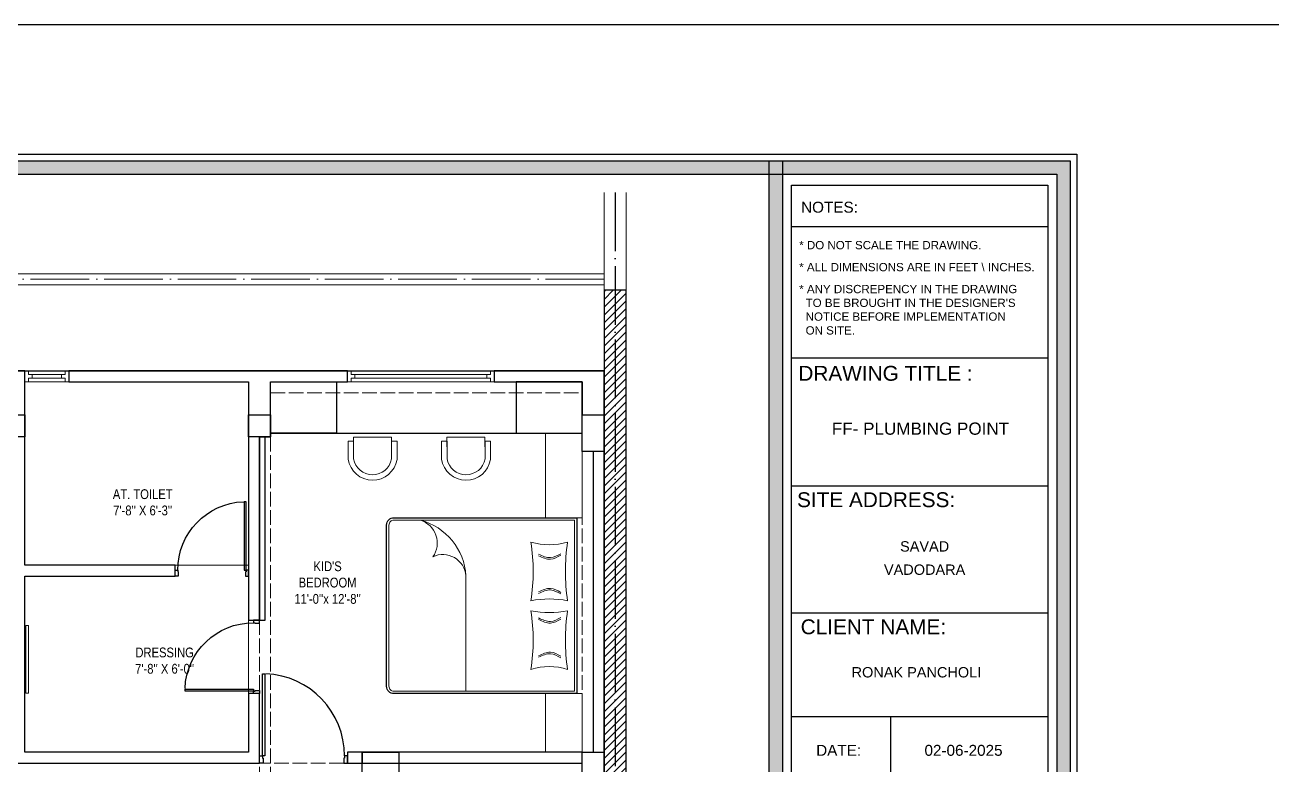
# Model space of a CAD drawing. Header units: millimetres. Extents: x 35877 to 3066687, y -650199 to -40525.
# Drawn here: x 152630 to 153140, y -179530 to -179228 of the extents above; entities that cross this region are included whole.
import ezdxf
from ezdxf.enums import TextEntityAlignment as Align

# ---------------------------------------------------------------- set-up
doc = ezdxf.new("R2010")
doc.units = ezdxf.units.MM
doc.header["$MEASUREMENT"] = 0
doc.linetypes.add('ACAD_ISO02W100', pattern=[15, 12, -3])
doc.linetypes.add('ACAD_ISO04W100', pattern=[30, 24, -3, 0, -3])
for name, color, linetype in [('AR DOOR', 40, 'Continuous'), ('AR ELE-5', 134, 'Continuous'), ('GROUND FLOOR  ( Text )', 251, 'Continuous')]:
    doc.layers.add(name, color=color, linetype=linetype)
for name, color, linetype, lineweight in [('COLUMN', 1, 'Continuous', 30), ('ELEVATION ( SPIRAL STAIR )', 250, 'Continuous', 9), ('FIRST FLOOR', 7, 'Continuous', 9), ('FIRST FLOOR ( DW_RAIL )', 7, 'Continuous', 9), ('FIRST FLOOR ( TEXT )', 7, 'Continuous', 9), ('FIRST FLOOR_( PLine )_', 251, 'Continuous', 30), ('FURNITURE', 32, 'Continuous', 9), ('GROUND FLOOR', 7, 'Continuous', 9), ('GROUND FLOOR  ( HATCH )', 251, 'Continuous', 9), ('Labelling', 1, 'Continuous', 25), ('NAME PLATE', 7, 'Continuous', 25), ('X_PLOT', 1, 'Continuous', 9), ('XX~SLAB ( BEAM )~ ( DIM )', 7, 'Continuous', 9)]:
    doc.layers.add(name, color=color, linetype=linetype, lineweight=lineweight)
doc.layers.add('XX~SLAB ( PLINE )', color=251, linetype='Continuous', plot=False)
doc.styles.add('Arial', font='arial.ttf')
doc.styles.add('KATHA', font='swissc.ttf')

# ---------------------------------------------------------------- blocks, each defined once
blk = doc.blocks.new('LAYOUT FILE')
at = {"layer": 'NAME PLATE', "true_color": 0xd39e00}
h = blk.add_hatch(color=42, dxfattribs=at)
h.paths.add_polyline_path([(3346889.83, -513806.18), (3346889.83, -514260.7), (3347535.56, -514260.7), (3347535.56, -513806.18)])
h.paths.add_polyline_path([(3346894.36, -513810.71), (3347531.03, -513810.71), (3347531.03, -514256.17), (3346894.36, -514256.17)], flags=16)
blk.add_hatch(color=42, dxfattribs=at).paths.add_polyline_path([(3347433.6, -514256.17), (3347438.13, -514256.17), (3347438.13, -513806.18), (3347433.6, -513806.18)])
at = {"layer": 'NAME PLATE', "color": 42, "true_color": 0xd39e00}
for p, q in [((3347527.96, -513828.55), (3347441.2, -513828.55)), ((3347527.96, -513872.99), (3347441.2, -513872.99)), ((3347527.96, -513916.26), (3347441.2, -513916.26)), ((3347527.96, -513959.27), (3347441.2, -513959.27)), ((3347527.96, -513994.31), (3347441.2, -513994.31)), ((3347474.77, -513994.31), (3347474.77, -514044.12))]:
    blk.add_line(p, q, dxfattribs=at)
for points in [[(3346887.56, -513803.91), (3347537.83, -513803.91), (3347537.83, -514262.96), (3346887.56, -514262.96)], [(3346889.83, -513806.18), (3347535.56, -513806.18), (3347535.56, -514260.7), (3346889.83, -514260.7)], [(3347433.6, -514256.17), (3347433.6, -513806.18), (3347438.13, -513806.18), (3347438.13, -514256.17)], [(3346894.36, -513810.71), (3347531.03, -513810.71), (3347531.03, -514256.17), (3346894.36, -514256.17)], [(3347441.2, -514252.44), (3347441.2, -513814.44), (3347527.96, -513814.44), (3347527.96, -514252.44)]]:
    blk.add_lwpolyline(points, close=True, dxfattribs=at)
at = {"layer": 'NAME PLATE', "style": 'Arial'}
for s, height, p in [('NOTES:', 3.699, (3347454.07, -513823.73)), ('DRAWING TITLE : ', 5.0338, (3347474.01, -513880.61)), ('SITE ADDRESS:', 5.0338, (3347469.85, -513923.39)), ('CLIENT NAME:', 5.0338, (3347468.93, -513966.4)), ('DATE:', 3.699, (3347457.17, -514007.54)), ('02-06-2025', 3.699, (3347499.44, -514007.54))]:
    blk.add_text(s, height=height, dxfattribs=at).set_placement(p, align=Align.CENTER)
at = {"layer": 'NAME PLATE', "char_height": 2.7974, "width": 108.0765, "attachment_point": 1, "style": 'Arial'}
for s, insert in [('* DO NOT SCALE THE DRAWING.', (3347443.82, -513833.31, 0)), ('* ALL DIMENSIONS ARE IN FEET \\\\ INCHES.', (3347443.82, -513840.75, 0)), ("* ANY DISCREPENCY IN THE DRAWING \\P  TO BE BROUGHT IN THE DESIGNER'S\\P  NOTICE BEFORE IMPLEMENTATION \\P  ON SITE.", (3347443.82, -513848.18, 0))]:
    blk.add_mtext(s, dxfattribs=dict(at, insert=insert))
blk = doc.blocks.new('*U19')
for points in [[(-1160, 0), (-1120, 0), (-1120, 30), (-1110, 30), (-1110, 100), (-1160, 100)], [(0, 0), (0, -1120), (-30, -1120), (-30, 0)], [(40, 0), (0, 0), (0, 30), (-10, 30), (-10, 100), (40, 100)]]:
    blk.add_lwpolyline(points, close=True)
at = {"layer": 'AR ELE-5', "linetype": 'ByBlock', "ltscale": 15}
blk.add_arc((2, 1), 1122, 180.0347, 267.627, dxfattribs=at)
blk = doc.blocks.new('*U29')
for points in [[(-40, 0), (0, 0), (0, 30), (10, 30), (10, 100), (-40, 100)], [(0, 0), (0, -1120), (30, -1120), (30, 0)], [(1160, 0), (1120, 0), (1120, 30), (1110, 30), (1110, 100), (1160, 100)]]:
    blk.add_lwpolyline(points, close=True)
at = {"layer": 'AR ELE-5', "linetype": 'ByBlock', "ltscale": 15}
blk.add_arc((-2, 1), 1122, 272.373, 359.9653, dxfattribs=at)

msp = doc.modelspace()

# ---------------------------------------------------------------- hatches: boundary and pattern name
at = {"layer": 'GROUND FLOOR  ( HATCH )', "transparency": 33554687}
h = msp.add_hatch(dxfattribs=at)
h.set_pattern_fill('ANSI31', color=6, scale=18, style=0)
h.set_pattern_definition([(45, (36335.1593, -17066.49), (-1.590990258, 1.590990258), [])])
h.paths.add_polyline_path([(152875.85, -179336.16), (152866.85, -179336.16), (152866.85, -179679.66), (152875.85, -179679.66)])

# ---------------------------------------------------------------- linework, layer by layer
at = {"layer": 'COLUMN', "transparency": 33554687}
for points in [[(152620.85, -179387.16), (152629.85, -179387.16), (152629.85, -179396.16), (152620.85, -179396.16)], [(152721.35, -179387.16), (152730.35, -179387.16), (152730.35, -179396.16), (152721.35, -179396.16)], [(152857.85, -179387.16), (152866.85, -179387.16), (152866.85, -179402.16), (152857.85, -179402.16)], [(152782.85, -179525.16), (152782.85, -179534.16), (152767.85, -179534.16), (152767.85, -179525.16)], [(152857.85, -179525.16), (152866.85, -179525.16), (152866.85, -179540.16), (152857.85, -179540.16)]]:
    msp.add_lwpolyline(points, close=True, dxfattribs=at)
at = {"layer": 'ELEVATION ( SPIRAL STAIR )', "color": 5, "transparency": 33554687}
msp.add_lwpolyline([(152630.2, -179473.36), (152631.35, -179473.36), (152631.35, -179500.97), (152630.2, -179500.97)], close=True, dxfattribs=at)
at = {"layer": 'FIRST FLOOR', "transparency": 33554687}
for p, q in [((152466.35, -179369.16), (152866.85, -179369.16)), ((152629.85, -179448.66), (152629.85, -179369.16)), ((152647.85, -179373.66), (152647.85, -179369.16)), ((152761.85, -179373.66), (152761.85, -179369.16)), ((152821.85, -179373.66), (152821.85, -179369.16)), ((152866.85, -179369.16), (152866.85, -179679.66)), ((152629.85, -179373.66), (152721.35, -179373.66)), ((152721.35, -179525.16), (152721.35, -179373.66)), ((152730.35, -179373.66), (152857.85, -179373.66)), ((152730.35, -179396.16), (152730.35, -179373.66)), ((152725.85, -179471.16), (152725.85, -179396.16)), ((152629.85, -179448.66), (152721.35, -179448.66)), ((152691.35, -179453.16), (152691.35, -179448.66)), ((152629.85, -179453.16), (152691.35, -179453.16)), ((152629.85, -179453.16), (152629.85, -179525.16)), ((152721.35, -179471.16), (152725.85, -179471.16)), ((152721.35, -179501.16), (152725.85, -179501.16)), ((152725.85, -179529.66), (152725.85, -179501.16)), ((152629.85, -179525.16), (152721.35, -179525.16)), ((152767.85, -179525.16), (152767.85, -179529.66)), ((152767.85, -179525.16), (152857.85, -179525.16)), ((152625.35, -179529.66), (152725.85, -179529.66)), ((152767.85, -179529.66), (152857.85, -179529.66))]:
    msp.add_line(p, q, dxfattribs=at)
at = {"layer": 'FIRST FLOOR ( DW_RAIL )', "transparency": 33554687}
for points in [[(152647.85, -179369.16), (152646.35, -179369.16), (152646.35, -179370.66), (152644.85, -179370.66), (152644.85, -179372.16), (152632.85, -179372.16), (152632.85, -179370.66), (152631.35, -179370.66), (152631.35, -179369.16), (152629.85, -179369.16), (152629.85, -179373.66), (152631.35, -179373.66), (152631.35, -179372.16), (152632.85, -179372.16), (152632.85, -179370.66), (152644.85, -179370.66), (152644.85, -179372.16), (152646.35, -179372.16), (152646.35, -179373.66), (152647.85, -179373.66), (152647.85, -179369.16), (152629.85, -179369.16), (152629.85, -179373.66), (152647.85, -179373.66)], [(152821.85, -179369.16), (152820.35, -179369.16), (152820.35, -179370.66), (152818.85, -179370.66), (152818.85, -179372.16), (152764.85, -179372.16), (152764.85, -179370.66), (152763.35, -179370.66), (152763.35, -179369.16), (152761.85, -179369.16), (152761.85, -179373.66), (152763.35, -179373.66), (152763.35, -179372.16), (152764.85, -179372.16), (152764.85, -179370.66), (152818.85, -179370.66), (152818.85, -179372.16), (152820.35, -179372.16), (152820.35, -179373.66), (152821.85, -179373.66), (152821.85, -179369.16), (152761.85, -179369.16), (152761.85, -179373.66), (152821.85, -179373.66)]]:
    msp.add_lwpolyline(points, close=True, dxfattribs=at)
at = {"layer": 'FIRST FLOOR_( PLine )_', "transparency": 33554687}
for p, q in [((152629.85, -179369.16), (152466.35, -179369.16)), ((152629.85, -179448.66), (152629.85, -179369.16)), ((152866.85, -179369.16), (152821.85, -179369.16)), ((152821.85, -179369.16), (152821.85, -179373.66)), ((152866.85, -179679.66), (152866.85, -179369.16)), ((152821.85, -179373.66), (152857.85, -179373.66)), ((152857.85, -179373.66), (152857.85, -179387.16)), ((152862.35, -179402.16), (152862.35, -179525.16)), ((152691.35, -179448.66), (152629.85, -179448.66)), ((152691.35, -179453.16), (152691.35, -179448.66)), ((152629.85, -179525.16), (152629.85, -179453.16)), ((152629.85, -179453.16), (152691.35, -179453.16)), ((152725.85, -179501.16), (152721.35, -179501.16)), ((152721.35, -179501.16), (152721.35, -179525.16)), ((152725.85, -179529.66), (152725.85, -179501.16)), ((152721.35, -179525.16), (152629.85, -179525.16)), ((152857.85, -179525.16), (152767.85, -179525.16)), ((152767.85, -179525.16), (152767.85, -179529.66)), ((152625.35, -179529.66), (152725.85, -179529.66)), ((152767.85, -179529.66), (152857.85, -179529.66))]:
    msp.add_line(p, q, dxfattribs=at)
for points in [[(152730.35, -179373.66), (152761.85, -179373.66), (152761.85, -179369.16), (152647.85, -179369.16), (152647.85, -179373.66), (152721.35, -179373.66), (152721.35, -179471.16), (152725.85, -179471.16), (152725.85, -179396.16), (152730.35, -179396.16)], [(152761.85, -179529.66), (152767.85, -179529.66), (152767.85, -179525.16), (152761.85, -179525.16)]]:
    msp.add_lwpolyline(points, close=True, dxfattribs=at)
at = {"layer": 'FURNITURE', "lineweight": 30, "transparency": 33554687}
msp.add_line((152730.35, -179394.66), (152857.85, -179394.66), dxfattribs=at)
at = {"layer": 'FURNITURE', "transparency": 33554687}
for p, q in [((152764.33, -179400.15, -0.04), (152764.33, -179396.25, -0.04)), ((152779.88, -179396.25, -0.04), (152764.33, -179396.25, -0.04)), ((152779.88, -179396.25, -0.04), (152779.88, -179400.15, -0.04)), ((152802.56, -179400.15, -0.04), (152802.56, -179396.25, -0.04)), ((152818.11, -179396.25, -0.04), (152802.56, -179396.25, -0.04)), ((152818.11, -179396.25, -0.04), (152818.11, -179400.15, -0.04)), ((152810.32, -179500.19), (152810.32, -179453))]:
    msp.add_line(p, q, dxfattribs=at)
at = {"layer": 'FURNITURE', "lineweight": 30, "transparency": 33554687}
for points in [[(152730.35, -179373.66), (152757.35, -179373.66), (152757.35, -179394.66), (152730.35, -179394.66)], [(152857.85, -179373.66), (152830.9, -179373.66), (152830.9, -179394.66), (152857.85, -179394.66)], [(152728.1, -179396.16), (152725.85, -179396.16), (152725.85, -179471.16), (152728.1, -179471.16)]]:
    msp.add_lwpolyline(points, close=True, dxfattribs=at)
at = {"layer": 'FURNITURE', "transparency": 33554687}
for points in [[(152857.85, -179394.66), (152842.85, -179394.66), (152842.85, -179429.19), (152857.85, -179429.19)], [(152857.85, -179501.19), (152842.85, -179501.19), (152842.85, -179525.16), (152857.85, -179525.16)]]:
    msp.add_lwpolyline(points, close=True, dxfattribs=at)
at = {"layer": 'FURNITURE', "transparency": 33554687, "elevation": -0.04, "flags": 128}
for points in [[(152764.34, -179397.93), (152762.11, -179397.93), (152762.11, -179405.31, 0.853613), (152782.11, -179405.37), (152782.11, -179397.93), (152779.89, -179397.93)], [(152764.34, -179400.15), (152764.34, -179397.93), (152764.33, -179405.13, 0.835758), (152779.89, -179405.18), (152779.89, -179400.15), (152779.89, -179397.93)], [(152802.57, -179397.93), (152800.34, -179397.93), (152800.34, -179405.31, 0.853613), (152820.34, -179405.37), (152820.34, -179397.93), (152818.12, -179397.93)], [(152802.57, -179400.15), (152802.57, -179397.93), (152802.57, -179405.13, 0.835758), (152818.12, -179405.18), (152818.12, -179400.15), (152818.12, -179397.93)]]:
    msp.add_lwpolyline(points, format="xyb", dxfattribs=at)
at = {"layer": 'FURNITURE', "lineweight": 30, "transparency": 33554687}
msp.add_lwpolyline([(152777.82, -179498.19), (152777.82, -179432.19, -0.414214), (152780.82, -179429.19), (152855.75, -179429.19), (152855.75, -179501.19), (152780.82, -179501.19, -0.414214)], format="xyb", close=True, dxfattribs=at)
at = {"layer": 'FURNITURE', "transparency": 33554687}
for points in [[(152778.82, -179498.19), (152778.82, -179432.19, -0.414214), (152780.82, -179430.19), (152854.75, -179430.19), (152854.75, -179500.19), (152780.82, -179500.19, -0.414214)], [(152796.8, -179445.2, -0.527965), (152810.32, -179453, 0.323475), (152791.68, -179430.19, -0.508743), (152796.8, -179445.2)]]:
    msp.add_lwpolyline(points, format="xyb", close=True, dxfattribs=at)
at = {"layer": 'FURNITURE', "transparency": 33554687, "elevation": -0.01}
for points in [[(152836.93, -179463.18, -0.100586), (152851.93, -179463.18, -0.075726), (152851.93, -179439.18, -0.148967), (152836.93, -179439.18, -0.074116)], [(152836.93, -179467.26, 0.100586), (152851.93, -179467.26, 0.075726), (152851.93, -179491.26, 0.148967), (152836.93, -179491.26, 0.074116)]]:
    msp.add_lwpolyline(points, format="xyb", close=True, dxfattribs=at)
at = {"layer": 'FURNITURE', "transparency": 33554687}
for points in [[(152849.19, -179443.92, -0.01), (152847.77, -179444.69, -0.01), (152844.78, -179446.32, -0.01), (152841.66, -179444.88, -0.01), (152840.02, -179444.12, -0.01)], [(152849.19, -179444.57, -0.01), (152847.77, -179445.34, -0.01), (152844.78, -179446.97, -0.01), (152841.66, -179445.53, -0.01), (152840.02, -179444.77, -0.01)], [(152849.19, -179459.76, -0.01), (152847.77, -179458.99, -0.01), (152844.78, -179457.35, -0.01), (152841.66, -179458.8, -0.01), (152840.02, -179459.55, -0.01)], [(152849.19, -179460.4, -0.01), (152847.77, -179459.63, -0.01), (152844.78, -179458, -0.01), (152841.66, -179459.44, -0.01), (152840.02, -179460.2, -0.01)], [(152849.19, -179470.04, -0.01), (152847.77, -179470.81, -0.01), (152844.78, -179472.44, -0.01), (152841.66, -179471, -0.01), (152840.02, -179470.24, -0.01)], [(152849.19, -179470.68, -0.01), (152847.77, -179471.46, -0.01), (152844.78, -179473.09, -0.01), (152841.66, -179471.65, -0.01), (152840.02, -179470.89, -0.01)], [(152849.19, -179485.87, -0.01), (152847.77, -179485.1, -0.01), (152844.78, -179483.47, -0.01), (152841.66, -179484.91, -0.01), (152840.02, -179485.67, -0.01)], [(152849.19, -179486.52, -0.01), (152847.77, -179485.75, -0.01), (152844.78, -179484.12, -0.01), (152841.66, -179485.56, -0.01), (152840.02, -179486.32, -0.01)]]:
    msp.add_open_spline(points, degree=3, knots=[0, 0, 0, 0, 4.577917, 9.671137, 9.671137, 9.671137, 9.671137], dxfattribs=at)
at = {"layer": 'GROUND FLOOR', "transparency": 33554687}
for p, q in [((152866.85, -179296.12), (152866.85, -179817.05)), ((152866.85, -179296.12), (152866.85, -179393.16)), ((152875.85, -179296.12), (152875.85, -179817.05)), ((152366.6, -179329.41), (152866.85, -179329.41)), ((152371.1, -179333.91), (152866.85, -179333.91))]:
    msp.add_line(p, q, dxfattribs=at)
at = {"layer": 'GROUND FLOOR', "color": 1, "linetype": 'ACAD_ISO04W100', "transparency": 33554687}
msp.add_line((152871.35, -179296.12), (152871.35, -179679.66), dxfattribs=at)
msp.add_lwpolyline([(152866.85, -179331.66), (152368.85, -179331.66), (152368.85, -179794.16), (152866.85, -179794.16)], dxfattribs=at)
at = {"layer": 'GROUND FLOOR', "color": 6, "lineweight": 30, "transparency": 33554687}
msp.add_lwpolyline([(152875.85, -179336.16), (152866.85, -179336.16), (152866.85, -179679.66), (152875.85, -179679.66)], close=True, dxfattribs=at)
at = {"layer": 'Labelling', "color": 251, "linetype": 'ACAD_ISO02W100', "lineweight": 0, "ltscale": 0.5, "true_color": 0x636466, "transparency": 33554687}
for p, q in [((152857.85, -179373.66), (152857.85, -179525.16)), ((152730.35, -179378.16), (152857.85, -179378.16)), ((152725.85, -179396.16), (152725.85, -179534.16)), ((152730.35, -179396.16), (152730.35, -179534.16)), ((152857.85, -179529.66), (152620.85, -179529.66))]:
    msp.add_line(p, q, dxfattribs=at)
at = {"layer": 'X_PLOT', "linetype": 'ACAD_ISO04W100', "lineweight": 30, "transparency": 33554687}
msp.add_line((152871.35, -179296.12), (152871.35, -179817.05), dxfattribs=at)
at = {"layer": 'XX~SLAB ( BEAM )~ ( DIM )', "color": 3, "lineweight": 30, "transparency": 33554687}
msp.add_lwpolyline([(154034.1, -179227.57), (151251.21, -179227.57), (151251.21, -179880.63), (154034.1, -179880.63)], close=True, dxfattribs=at)
at = {"layer": 'XX~SLAB ( PLINE )', "transparency": 33554687}
msp.add_lwpolyline([(152461.85, -179369.16), (152866.85, -179369.16), (152866.85, -179679.66), (152857.85, -179679.66), (152838.04, -179679.66), (152797.7, -179679.66), (152772.35, -179679.66), (152629.85, -179679.66), (152629.85, -179715.66), (152461.85, -179715.66)], close=True, dxfattribs=at)

# ---------------------------------------------------------------- block references
at = {"layer": 'AR DOOR', "linetype": 'ByBlock', "lineweight": -2, "transparency": 33554687, "extrusion": (0, 0, -1)}
for name, p, xscale, yscale, zscale, rotation in [('*U19', (-152720.35, -179450.66), 0.02500000000004618, 0.02500000000004618, -0.02500000000004618, 180), ('*U29', (-152723.35, -179500.16), 0.02500000000004618, 0.02500000000004618, -0.02500000000004618, 90), ('*U19', (-152727.05, -179526.66), -0.02999999999996949, 0.02999999999996949, -0.02999999999996949, 180)]:
    msp.add_blockref(name, p, dxfattribs=dict(at, xscale=xscale, yscale=yscale, zscale=zscale, rotation=rotation))
at = {"layer": 'NAME PLATE', "lineweight": 0, "transparency": 33554687, "xscale": 1.209046105522275, "yscale": 1.209046105522275, "zscale": 1.209046105522275}
msp.add_blockref('LAYOUT FILE', (-3894267.21, 441932.19, 0.13), dxfattribs=at)

# ---------------------------------------------------------------- texts
at = {"layer": 'FIRST FLOOR ( TEXT )', "transparency": 33554687, "char_height": 4, "attachment_point": 5, "style": 'KATHA'}
for s, insert in [("AT. TOILET\\P7'-8'' X 6'-3''", (152678.03, -179422.93)), ("KID'S\\PBEDROOM\\P11'-0''x 12'-8''", (152753.7, -179455.77)), ("DRESSING\\P7'-8'' X 6'-0''", (152687.01, -179487.71))]:
    msp.add_mtext(s, dxfattribs=dict(at, insert=insert))
at = {"layer": 'GROUND FLOOR  ( Text )', "transparency": 33554687, "insert": (152996.34, -179392.79), "char_height": 5, "width": 121.2493, "attachment_point": 5, "style": 'Arial'}
msp.add_mtext('FF- PLUMBING POINT', dxfattribs=at)
at = {"layer": 'NAME PLATE', "transparency": 33554687, "style": 'Arial'}
for s, height, p in [(' SAVAD ', 4.246, (152998.03, -179443.06, 0.13)), ('VADODARA', 4.246, (152998.03, -179452.59, 0.13)), ('RONAK PANCHOLI    ', 4.2457, (152997.96, -179494.57, 0.13))]:
    msp.add_text(s, height=height, dxfattribs=at).set_placement(p, align=Align.CENTER)

doc.saveas('drawing.dxf')
